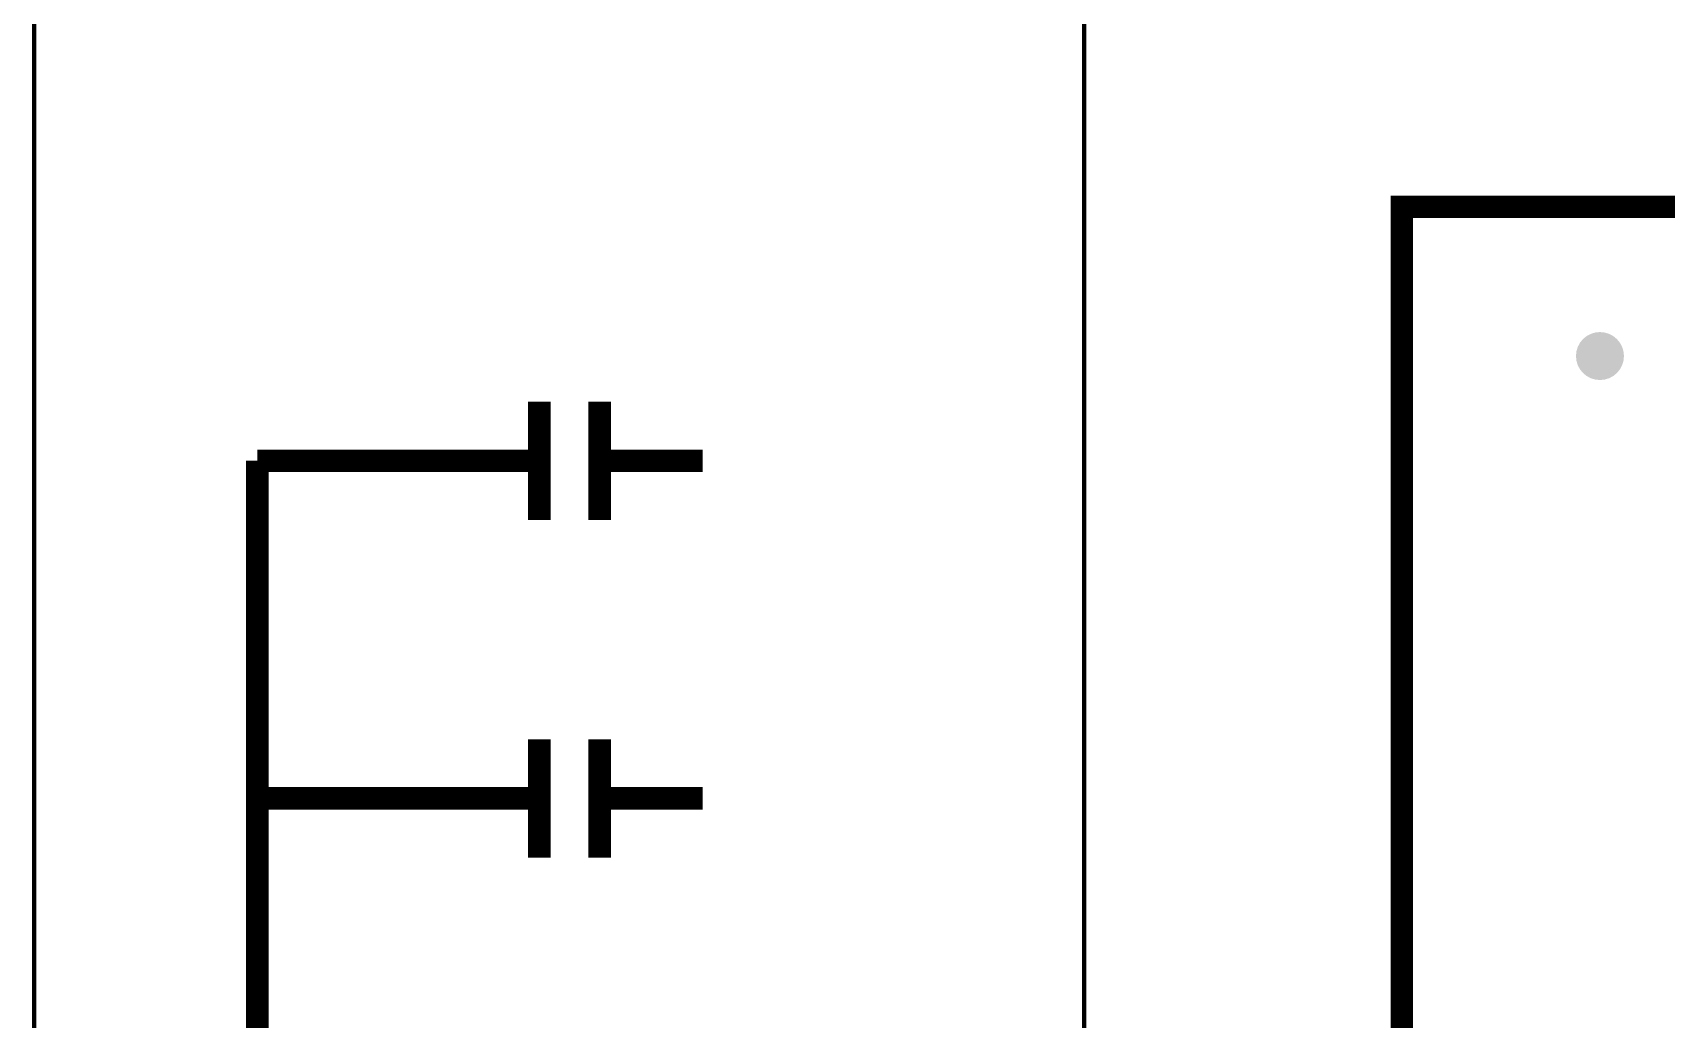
# Model space of a CAD drawing. Header units: millimetres. Extents: x -116965 to 323937, y 291661 to 566926.
# Drawn here: x -47932 to -46843, y 328898 to 329555 of the extents above; entities that cross this region are included whole.
import ezdxf

# ---------------------------------------------------------------- set-up
doc = ezdxf.new("R2010")
doc.units = ezdxf.units.MM
doc.layers.get('0').update_dxf_attribs({"lineweight": 18})
doc.layers.add('C00-00-00', color=7, linetype='Continuous')

msp = doc.modelspace()

# ---------------------------------------------------------------- hatches: boundary and pattern name
at = {"layer": 'C00-00-00'}
h = msp.add_hatch(color=256, dxfattribs=at)
edge = h.paths.add_edge_path()
edge.add_arc((-46887.533773, 329339.709777), 15.997765, 0, 360)

# ---------------------------------------------------------------- linework, layer by layer
at = {"color": 1, "lineweight": -3, "ltscale": 5, "const_width": 15}
for points in [[(-49182.400662, 328371.063101), (-47019.613368, 328371.063101), (-47019.613368, 329439.184138), (-46131.639302, 329439.184138)], [(-47594.567626, 329309.301619), (-47594.567626, 329230.425015)], [(-47554.314151, 329309.301619), (-47554.314151, 329230.425015)], [(-47782.596077, 328371.063101), (-47782.596077, 329269.863317)], [(-47782.596077, 329269.863317), (-47594.567626, 329269.863317)], [(-47554.314151, 329269.863317), (-47485.677652, 329269.863317)], [(-47594.567626, 329084.301619), (-47594.567626, 329005.425015)], [(-47554.314151, 329084.301619), (-47554.314151, 329005.425015)], [(-47782.596077, 329044.863317), (-47594.567626, 329044.863317)], [(-47554.314151, 329044.863317), (-47485.677652, 329044.863317)]]:
    msp.add_lwpolyline(points, dxfattribs=at)
at = {"layer": 'C00-00-00', "lineweight": 211}
for points in [[(-48631.290343, 330439.556236), (-47931.388048, 330439.556236), (-47931.388048, 328239.863317), (-48631.290343, 328239.863317)], [(-47931.388048, 330439.556236), (-47231.485758, 330439.556236), (-47231.485758, 328239.863317), (-47931.388048, 328239.863317)], [(-47231.485758, 330439.556236), (-46831.541593, 330439.556236), (-46831.541593, 328239.863317), (-47231.485758, 328239.863317)]]:
    msp.add_lwpolyline(points, close=True, dxfattribs=at)
at = {"layer": 'C00-00-00', "lineweight": 100}
for points in [[(-48631.290343, 330339.570192), (-47931.388048, 330339.570192), (-47931.388048, 328339.849361), (-48631.290343, 328339.849361)], [(-47931.388048, 330339.570192), (-47231.485758, 330339.570192), (-47231.485758, 328339.849361), (-47931.388048, 328339.849361)], [(-47231.485758, 330339.570192), (-46831.541593, 330339.570192), (-46831.541593, 328339.849361), (-47231.485758, 328339.849361)]]:
    msp.add_lwpolyline(points, close=True, dxfattribs=at)

doc.saveas('drawing.dxf')
